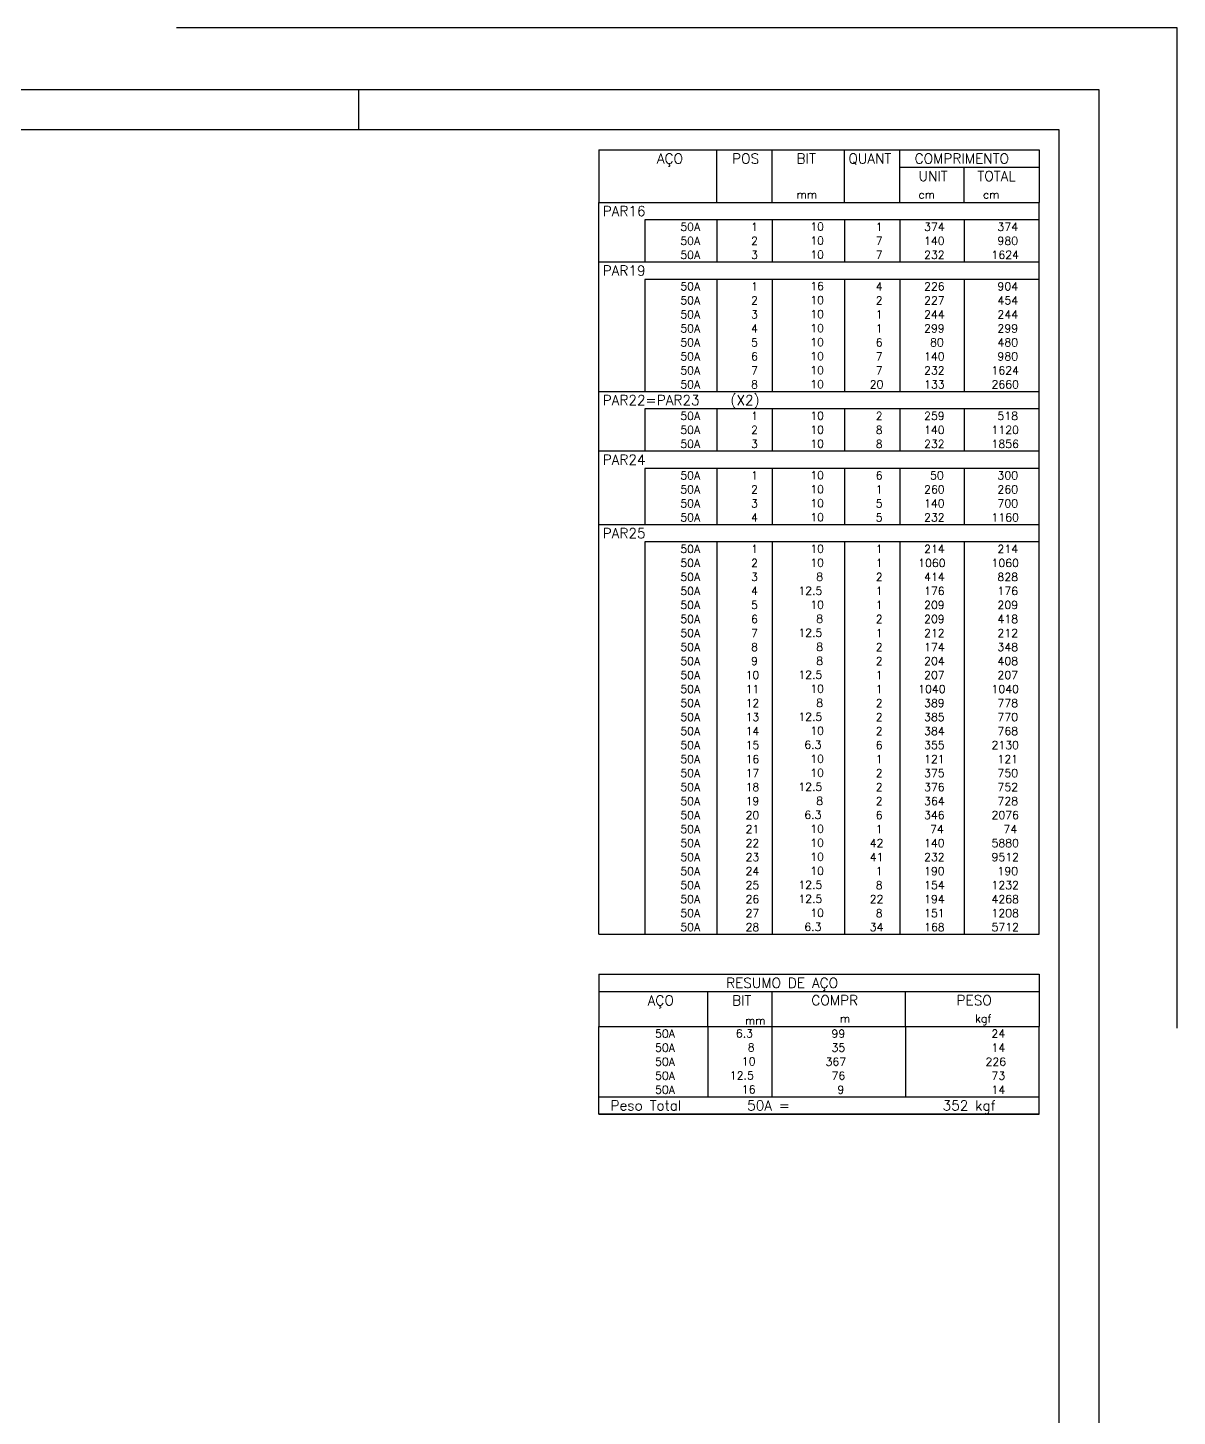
# Model space of a CAD drawing. Extents: x -2 to 121, y -2 to 61.
# Drawn here: x 92.13 to 120.85, y 26.25 to 60.95 of the extents above; entities that cross this region are included whole.
import ezdxf

# ---------------------------------------------------------------- set-up
doc = ezdxf.new("R2010")
doc.units = 0
doc.header["$MEASUREMENT"] = 0
doc.linetypes.add('HIDDEN', pattern=[0.375, 0.25, -0.125])
doc.layers.get('Defpoints').update_dxf_attribs({"linetype": 'CONTINUOUS'})
doc.layers.add('ARQ_FOLHA', color=7, linetype='CONTINUOUS')
doc.layers.add('PENA_02', color=2, linetype='CONTINUOUS')
doc.styles.get("Standard").update_dxf_attribs({"font": 'ROMANS.SHX'})

msp = doc.modelspace()

# ---------------------------------------------------------------- linework, layer by layer
at = {"layer": 'ARQ_FOLHA', "color": 1}
msp.add_line((100.4, 58.400001), (100.4, 59.400001), dxfattribs=at)
for points in [[(0, 0.000001), (118.9, 0.000001), (118.9, 59.400001), (0, 59.400001)], [(2.5, 1.000001), (117.9, 1.000001), (117.9, 58.400001), (2.5, 58.400001)]]:
    msp.add_lwpolyline(points, close=True, dxfattribs=at)
at = {"layer": 'Defpoints', "color": 8, "linetype": 'HIDDEN', "ltscale": 100}
msp.add_lwpolyline([(-1.95, 60.950001), (-1.95, -1.549999), (120.85, -1.549999), (120.85, 60.950001)], close=True, dxfattribs=at)
at = {"layer": 'PENA_02', "linetype": 'Continuous'}
for p, q in [((106.4, 57.900002), (106.4, 56.587502)), ((106.4, 57.900002), (117.4, 57.900002)), ((109.35, 56.587502), (109.35, 57.900002)), ((110.73, 56.587502), (110.73, 57.900002)), ((112.54, 56.587502), (112.54, 57.900002)), ((113.92, 56.587502), (113.92, 57.900002)), ((117.4, 57.900002), (117.4, 56.587502)), ((113.92, 57.462502), (117.4, 57.462502)), ((115.53, 56.587502), (115.53, 57.462502)), ((106.4, 56.587502), (117.4, 56.587502)), ((106.4, 56.150002), (106.4, 56.587502)), ((106.4, 56.587502), (117.4, 56.587502)), ((117.4, 56.150002), (117.4, 56.587502)), ((106.4, 55.800003), (106.4, 56.150002)), ((117.4, 56.150002), (107.55, 56.150002)), ((107.55, 56.150002), (107.55, 55.800003)), ((109.35, 56.150002), (109.35, 55.800003)), ((110.73, 56.150002), (110.73, 55.800003)), ((112.54, 56.150002), (112.54, 55.800003)), ((113.92, 56.150002), (113.92, 55.800003)), ((115.53, 56.150002), (115.53, 55.800003)), ((117.4, 55.800003), (117.4, 56.150002)), ((106.4, 55.450003), (106.4, 55.800003)), ((107.55, 55.800003), (107.55, 55.450003)), ((109.35, 55.800003), (109.35, 55.450003)), ((110.73, 55.800003), (110.73, 55.450003)), ((112.54, 55.800003), (112.54, 55.450003)), ((113.92, 55.800003), (113.92, 55.450003)), ((115.53, 55.800003), (115.53, 55.450003)), ((117.4, 55.450003), (117.4, 55.800003)), ((106.4, 55.100003), (106.4, 55.450003)), ((107.55, 55.450003), (107.55, 55.100003)), ((109.35, 55.450003), (109.35, 55.100003)), ((110.73, 55.450003), (110.73, 55.100003)), ((112.54, 55.450003), (112.54, 55.100003)), ((113.92, 55.450003), (113.92, 55.100003)), ((115.53, 55.450003), (115.53, 55.100003)), ((117.4, 55.100003), (117.4, 55.450003)), ((106.4, 54.662503), (106.4, 55.100003)), ((106.4, 55.100003), (117.4, 55.100003)), ((117.4, 54.662503), (117.4, 55.100003)), ((106.4, 54.312503), (106.4, 54.662503)), ((117.4, 54.662503), (107.55, 54.662503)), ((107.55, 54.662503), (107.55, 54.312503)), ((109.35, 54.662503), (109.35, 54.312503)), ((110.73, 54.662503), (110.73, 54.312503)), ((112.54, 54.662503), (112.54, 54.312503)), ((113.92, 54.662503), (113.92, 54.312503)), ((115.53, 54.662503), (115.53, 54.312503)), ((117.4, 54.312503), (117.4, 54.662503)), ((106.4, 53.962503), (106.4, 54.312503)), ((107.55, 54.312503), (107.55, 53.962503)), ((109.35, 54.312503), (109.35, 53.962503)), ((110.73, 54.312503), (110.73, 53.962503)), ((112.54, 54.312503), (112.54, 53.962503)), ((113.92, 54.312503), (113.92, 53.962503)), ((115.53, 54.312503), (115.53, 53.962503)), ((117.4, 53.962503), (117.4, 54.312503)), ((106.4, 53.612503), (106.4, 53.962503)), ((107.55, 53.962503), (107.55, 53.612503)), ((109.35, 53.962503), (109.35, 53.612503)), ((110.73, 53.962503), (110.73, 53.612503)), ((112.54, 53.962503), (112.54, 53.612503)), ((113.92, 53.962503), (113.92, 53.612503)), ((115.53, 53.962503), (115.53, 53.612503)), ((117.4, 53.612503), (117.4, 53.962503)), ((106.4, 53.262503), (106.4, 53.612503)), ((107.55, 53.612503), (107.55, 53.262503)), ((109.35, 53.612503), (109.35, 53.262503)), ((110.73, 53.612503), (110.73, 53.262503)), ((112.54, 53.612503), (112.54, 53.262503)), ((113.92, 53.612503), (113.92, 53.262503)), ((115.53, 53.612503), (115.53, 53.262503)), ((117.4, 53.262503), (117.4, 53.612503)), ((106.4, 52.912503), (106.4, 53.262503)), ((107.55, 53.262503), (107.55, 52.912503)), ((109.35, 53.262503), (109.35, 52.912503)), ((110.73, 53.262503), (110.73, 52.912503)), ((112.54, 53.262503), (112.54, 52.912503)), ((113.92, 53.262503), (113.92, 52.912503)), ((115.53, 53.262503), (115.53, 52.912503)), ((117.4, 52.912503), (117.4, 53.262503)), ((106.4, 52.562503), (106.4, 52.912503)), ((107.55, 52.912503), (107.55, 52.562503)), ((109.35, 52.912503), (109.35, 52.562503)), ((110.73, 52.912503), (110.73, 52.562503)), ((112.54, 52.912503), (112.54, 52.562503)), ((113.92, 52.912503), (113.92, 52.562503)), ((115.53, 52.912503), (115.53, 52.562503)), ((117.4, 52.562503), (117.4, 52.912503)), ((106.4, 52.212503), (106.4, 52.562503)), ((107.55, 52.562503), (107.55, 52.212503)), ((109.35, 52.562503), (109.35, 52.212503)), ((110.73, 52.562503), (110.73, 52.212503)), ((112.54, 52.562503), (112.54, 52.212503)), ((113.92, 52.562503), (113.92, 52.212503)), ((115.53, 52.562503), (115.53, 52.212503)), ((117.4, 52.212503), (117.4, 52.562503)), ((106.4, 51.862504), (106.4, 52.212503)), ((107.55, 52.212503), (107.55, 51.862504)), ((109.35, 52.212503), (109.35, 51.862504)), ((110.73, 52.212503), (110.73, 51.862504)), ((112.54, 52.212503), (112.54, 51.862504)), ((113.92, 52.212503), (113.92, 51.862504)), ((115.53, 52.212503), (115.53, 51.862504)), ((117.4, 51.862504), (117.4, 52.212503)), ((106.4, 51.425004), (106.4, 51.862504)), ((106.4, 51.862504), (117.4, 51.862504)), ((117.4, 51.425004), (117.4, 51.862504)), ((106.4, 51.075004), (106.4, 51.425004)), ((117.4, 51.425004), (107.55, 51.425004)), ((107.55, 51.425004), (107.55, 51.075004)), ((109.35, 51.425004), (109.35, 51.075004)), ((110.73, 51.425004), (110.73, 51.075004)), ((112.54, 51.425004), (112.54, 51.075004)), ((113.92, 51.425004), (113.92, 51.075004)), ((115.53, 51.425004), (115.53, 51.075004)), ((117.4, 51.075004), (117.4, 51.425004)), ((106.4, 50.725004), (106.4, 51.075004)), ((107.55, 51.075004), (107.55, 50.725004)), ((109.35, 51.075004), (109.35, 50.725004)), ((110.73, 51.075004), (110.73, 50.725004)), ((112.54, 51.075004), (112.54, 50.725004)), ((113.92, 51.075004), (113.92, 50.725004)), ((115.53, 51.075004), (115.53, 50.725004)), ((117.4, 50.725004), (117.4, 51.075004)), ((106.4, 50.375004), (106.4, 50.725004)), ((107.55, 50.725004), (107.55, 50.375004)), ((109.35, 50.725004), (109.35, 50.375004)), ((110.73, 50.725004), (110.73, 50.375004)), ((112.54, 50.725004), (112.54, 50.375004)), ((113.92, 50.725004), (113.92, 50.375004)), ((115.53, 50.725004), (115.53, 50.375004)), ((117.4, 50.375004), (117.4, 50.725004)), ((106.4, 49.937504), (106.4, 50.375004)), ((106.4, 50.375004), (117.4, 50.375004)), ((117.4, 49.937504), (117.4, 50.375004)), ((106.4, 49.587504), (106.4, 49.937504)), ((117.4, 49.937504), (107.55, 49.937504)), ((107.55, 49.937504), (107.55, 49.587504)), ((109.35, 49.937504), (109.35, 49.587504)), ((110.73, 49.937504), (110.73, 49.587504)), ((112.54, 49.937504), (112.54, 49.587504)), ((113.92, 49.937504), (113.92, 49.587504)), ((115.53, 49.937504), (115.53, 49.587504)), ((117.4, 49.587504), (117.4, 49.937504)), ((106.4, 49.237504), (106.4, 49.587504)), ((107.55, 49.587504), (107.55, 49.237504)), ((109.35, 49.587504), (109.35, 49.237504)), ((110.73, 49.587504), (110.73, 49.237504)), ((112.54, 49.587504), (112.54, 49.237504)), ((113.92, 49.587504), (113.92, 49.237504)), ((115.53, 49.587504), (115.53, 49.237504)), ((117.4, 49.237504), (117.4, 49.587504)), ((106.4, 48.887504), (106.4, 49.237504)), ((107.55, 49.237504), (107.55, 48.887504)), ((109.35, 49.237504), (109.35, 48.887504)), ((110.73, 49.237504), (110.73, 48.887504)), ((112.54, 49.237504), (112.54, 48.887504)), ((113.92, 49.237504), (113.92, 48.887504)), ((115.53, 49.237504), (115.53, 48.887504)), ((117.4, 48.887504), (117.4, 49.237504)), ((106.4, 48.537504), (106.4, 48.887504)), ((107.55, 48.887504), (107.55, 48.537504)), ((109.35, 48.887504), (109.35, 48.537504)), ((110.73, 48.887504), (110.73, 48.537504)), ((112.54, 48.887504), (112.54, 48.537504)), ((113.92, 48.887504), (113.92, 48.537504)), ((115.53, 48.887504), (115.53, 48.537504)), ((117.4, 48.537504), (117.4, 48.887504)), ((106.4, 48.100004), (106.4, 48.537504)), ((106.4, 48.537504), (117.4, 48.537504)), ((117.4, 48.100004), (117.4, 48.537504)), ((106.4, 47.750004), (106.4, 48.100004)), ((117.4, 48.100004), (107.55, 48.100004)), ((107.55, 48.100004), (107.55, 47.750004)), ((109.35, 48.100004), (109.35, 47.750004)), ((110.73, 48.100004), (110.73, 47.750004)), ((112.54, 48.100004), (112.54, 47.750004)), ((113.92, 48.100004), (113.92, 47.750004)), ((115.53, 48.100004), (115.53, 47.750004)), ((117.4, 47.750004), (117.4, 48.100004)), ((106.4, 47.400004), (106.4, 47.750004)), ((107.55, 47.750004), (107.55, 47.400004)), ((109.35, 47.750004), (109.35, 47.400004)), ((110.73, 47.750004), (110.73, 47.400004)), ((112.54, 47.750004), (112.54, 47.400004)), ((113.92, 47.750004), (113.92, 47.400004)), ((115.53, 47.750004), (115.53, 47.400004)), ((117.4, 47.400004), (117.4, 47.750004)), ((106.4, 47.050004), (106.4, 47.400004)), ((107.55, 47.400004), (107.55, 47.050004)), ((109.35, 47.400004), (109.35, 47.050004)), ((110.73, 47.400004), (110.73, 47.050004)), ((112.54, 47.400004), (112.54, 47.050004)), ((113.92, 47.400004), (113.92, 47.050004)), ((115.53, 47.400004), (115.53, 47.050004)), ((117.4, 47.050004), (117.4, 47.400004)), ((106.4, 46.700005), (106.4, 47.050004)), ((107.55, 47.050004), (107.55, 46.700005)), ((109.35, 47.050004), (109.35, 46.700005)), ((110.73, 47.050004), (110.73, 46.700005)), ((112.54, 47.050004), (112.54, 46.700005)), ((113.92, 47.050004), (113.92, 46.700005)), ((115.53, 47.050004), (115.53, 46.700005)), ((117.4, 46.700005), (117.4, 47.050004)), ((106.4, 46.350005), (106.4, 46.700005)), ((107.55, 46.700005), (107.55, 46.350005)), ((109.35, 46.700005), (109.35, 46.350005)), ((110.73, 46.700005), (110.73, 46.350005)), ((112.54, 46.700005), (112.54, 46.350005)), ((113.92, 46.700005), (113.92, 46.350005)), ((115.53, 46.700005), (115.53, 46.350005)), ((117.4, 46.350005), (117.4, 46.700005)), ((106.4, 46.000005), (106.4, 46.350005)), ((107.55, 46.350005), (107.55, 46.000005)), ((109.35, 46.350005), (109.35, 46.000005)), ((110.73, 46.350005), (110.73, 46.000005)), ((112.54, 46.350005), (112.54, 46.000005)), ((113.92, 46.350005), (113.92, 46.000005)), ((115.53, 46.350005), (115.53, 46.000005)), ((117.4, 46.000005), (117.4, 46.350005)), ((106.4, 45.650005), (106.4, 46.000005)), ((107.55, 46.000005), (107.55, 45.650005)), ((109.35, 46.000005), (109.35, 45.650005)), ((110.73, 46.000005), (110.73, 45.650005)), ((112.54, 46.000005), (112.54, 45.650005)), ((113.92, 46.000005), (113.92, 45.650005)), ((115.53, 46.000005), (115.53, 45.650005)), ((117.4, 45.650005), (117.4, 46.000005)), ((106.4, 45.300005), (106.4, 45.650005)), ((107.55, 45.650005), (107.55, 45.300005)), ((109.35, 45.650005), (109.35, 45.300005)), ((110.73, 45.650005), (110.73, 45.300005)), ((112.54, 45.650005), (112.54, 45.300005)), ((113.92, 45.650005), (113.92, 45.300005)), ((115.53, 45.650005), (115.53, 45.300005)), ((117.4, 45.300005), (117.4, 45.650005)), ((106.4, 44.950005), (106.4, 45.300005)), ((107.55, 45.300005), (107.55, 44.950005)), ((109.35, 45.300005), (109.35, 44.950005)), ((110.73, 45.300005), (110.73, 44.950005)), ((112.54, 45.300005), (112.54, 44.950005)), ((113.92, 45.300005), (113.92, 44.950005)), ((115.53, 45.300005), (115.53, 44.950005)), ((117.4, 44.950005), (117.4, 45.300005)), ((106.4, 44.600005), (106.4, 44.950005)), ((107.55, 44.950005), (107.55, 44.600005)), ((109.35, 44.950005), (109.35, 44.600005)), ((110.73, 44.950005), (110.73, 44.600005)), ((112.54, 44.950005), (112.54, 44.600005)), ((113.92, 44.950005), (113.92, 44.600005)), ((115.53, 44.950005), (115.53, 44.600005)), ((117.4, 44.600005), (117.4, 44.950005)), ((106.4, 44.250005), (106.4, 44.600005)), ((107.55, 44.600005), (107.55, 44.250005)), ((109.35, 44.600005), (109.35, 44.250005)), ((110.73, 44.600005), (110.73, 44.250005)), ((112.54, 44.600005), (112.54, 44.250005)), ((113.92, 44.600005), (113.92, 44.250005)), ((115.53, 44.600005), (115.53, 44.250005)), ((117.4, 44.250005), (117.4, 44.600005)), ((106.4, 43.900005), (106.4, 44.250005)), ((107.55, 44.250005), (107.55, 43.900005)), ((109.35, 44.250005), (109.35, 43.900005)), ((110.73, 44.250005), (110.73, 43.900005)), ((112.54, 44.250005), (112.54, 43.900005)), ((113.92, 44.250005), (113.92, 43.900005)), ((115.53, 44.250005), (115.53, 43.900005)), ((117.4, 43.900005), (117.4, 44.250005)), ((106.4, 43.550005), (106.4, 43.900005)), ((107.55, 43.900005), (107.55, 43.550005)), ((109.35, 43.900005), (109.35, 43.550005)), ((110.73, 43.900005), (110.73, 43.550005)), ((112.54, 43.900005), (112.54, 43.550005)), ((113.92, 43.900005), (113.92, 43.550005)), ((115.53, 43.900005), (115.53, 43.550005)), ((117.4, 43.550005), (117.4, 43.900005)), ((106.4, 43.200006), (106.4, 43.550005)), ((107.55, 43.550005), (107.55, 43.200006)), ((109.35, 43.550005), (109.35, 43.200006)), ((110.73, 43.550005), (110.73, 43.200006)), ((112.54, 43.550005), (112.54, 43.200006)), ((113.92, 43.550005), (113.92, 43.200006)), ((115.53, 43.550005), (115.53, 43.200006)), ((117.4, 43.200006), (117.4, 43.550005)), ((106.4, 42.850006), (106.4, 43.200006)), ((107.55, 43.200006), (107.55, 42.850006)), ((109.35, 43.200006), (109.35, 42.850006)), ((110.73, 43.200006), (110.73, 42.850006)), ((112.54, 43.200006), (112.54, 42.850006)), ((113.92, 43.200006), (113.92, 42.850006)), ((115.53, 43.200006), (115.53, 42.850006)), ((117.4, 42.850006), (117.4, 43.200006)), ((106.4, 42.500006), (106.4, 42.850006)), ((107.55, 42.850006), (107.55, 42.500006)), ((109.35, 42.850006), (109.35, 42.500006)), ((110.73, 42.850006), (110.73, 42.500006)), ((112.54, 42.850006), (112.54, 42.500006)), ((113.92, 42.850006), (113.92, 42.500006)), ((115.53, 42.850006), (115.53, 42.500006)), ((117.4, 42.500006), (117.4, 42.850006)), ((106.4, 42.150006), (106.4, 42.500006)), ((107.55, 42.500006), (107.55, 42.150006)), ((109.35, 42.500006), (109.35, 42.150006)), ((110.73, 42.500006), (110.73, 42.150006)), ((112.54, 42.500006), (112.54, 42.150006)), ((113.92, 42.500006), (113.92, 42.150006)), ((115.53, 42.500006), (115.53, 42.150006)), ((117.4, 42.150006), (117.4, 42.500006)), ((106.4, 41.800006), (106.4, 42.150006)), ((107.55, 42.150006), (107.55, 41.800006)), ((109.35, 42.150006), (109.35, 41.800006)), ((110.73, 42.150006), (110.73, 41.800006)), ((112.54, 42.150006), (112.54, 41.800006)), ((113.92, 42.150006), (113.92, 41.800006)), ((115.53, 42.150006), (115.53, 41.800006)), ((117.4, 41.800006), (117.4, 42.150006)), ((106.4, 41.450006), (106.4, 41.800006)), ((107.55, 41.800006), (107.55, 41.450006)), ((109.35, 41.800006), (109.35, 41.450006)), ((110.73, 41.800006), (110.73, 41.450006)), ((112.54, 41.800006), (112.54, 41.450006)), ((113.92, 41.800006), (113.92, 41.450006)), ((115.53, 41.800006), (115.53, 41.450006)), ((117.4, 41.450006), (117.4, 41.800006)), ((106.4, 41.100006), (106.4, 41.450006)), ((107.55, 41.450006), (107.55, 41.100006)), ((109.35, 41.450006), (109.35, 41.100006)), ((110.73, 41.450006), (110.73, 41.100006)), ((112.54, 41.450006), (112.54, 41.100006)), ((113.92, 41.450006), (113.92, 41.100006)), ((115.53, 41.450006), (115.53, 41.100006)), ((117.4, 41.100006), (117.4, 41.450006)), ((106.4, 40.750006), (106.4, 41.100006)), ((107.55, 41.100006), (107.55, 40.750006)), ((109.35, 41.100006), (109.35, 40.750006)), ((110.73, 41.100006), (110.73, 40.750006)), ((112.54, 41.100006), (112.54, 40.750006)), ((113.92, 41.100006), (113.92, 40.750006)), ((115.53, 41.100006), (115.53, 40.750006)), ((117.4, 40.750006), (117.4, 41.100006)), ((106.4, 40.400006), (106.4, 40.750006)), ((107.55, 40.750006), (107.55, 40.400006)), ((109.35, 40.750006), (109.35, 40.400006)), ((110.73, 40.750006), (110.73, 40.400006)), ((112.54, 40.750006), (112.54, 40.400006)), ((113.92, 40.750006), (113.92, 40.400006)), ((115.53, 40.750006), (115.53, 40.400006)), ((117.4, 40.400006), (117.4, 40.750006)), ((106.4, 40.050006), (106.4, 40.400006)), ((107.55, 40.400006), (107.55, 40.050006)), ((109.35, 40.400006), (109.35, 40.050006)), ((110.73, 40.400006), (110.73, 40.050006)), ((112.54, 40.400006), (112.54, 40.050006)), ((113.92, 40.400006), (113.92, 40.050006)), ((115.53, 40.400006), (115.53, 40.050006)), ((117.4, 40.050006), (117.4, 40.400006)), ((106.4, 39.700006), (106.4, 40.050006)), ((107.55, 40.050006), (107.55, 39.700006)), ((109.35, 40.050006), (109.35, 39.700006)), ((110.73, 40.050006), (110.73, 39.700006)), ((112.54, 40.050006), (112.54, 39.700006)), ((113.92, 40.050006), (113.92, 39.700006)), ((115.53, 40.050006), (115.53, 39.700006)), ((117.4, 39.700006), (117.4, 40.050006)), ((106.4, 39.350007), (106.4, 39.700006)), ((107.55, 39.700006), (107.55, 39.350007)), ((109.35, 39.700006), (109.35, 39.350007)), ((110.73, 39.700006), (110.73, 39.350007)), ((112.54, 39.700006), (112.54, 39.350007)), ((113.92, 39.700006), (113.92, 39.350007)), ((115.53, 39.700006), (115.53, 39.350007)), ((117.4, 39.350007), (117.4, 39.700006)), ((106.4, 39.000007), (106.4, 39.350007)), ((107.55, 39.350007), (107.55, 39.000007)), ((109.35, 39.350007), (109.35, 39.000007)), ((110.73, 39.350007), (110.73, 39.000007)), ((112.54, 39.350007), (112.54, 39.000007)), ((113.92, 39.350007), (113.92, 39.000007)), ((115.53, 39.350007), (115.53, 39.000007)), ((117.4, 39.000007), (117.4, 39.350007)), ((106.4, 38.650007), (106.4, 39.000007)), ((107.55, 39.000007), (107.55, 38.650007)), ((109.35, 39.000007), (109.35, 38.650007)), ((110.73, 39.000007), (110.73, 38.650007)), ((112.54, 39.000007), (112.54, 38.650007)), ((113.92, 39.000007), (113.92, 38.650007)), ((115.53, 39.000007), (115.53, 38.650007)), ((117.4, 38.650007), (117.4, 39.000007)), ((106.4, 38.300007), (106.4, 38.650007)), ((107.55, 38.650007), (107.55, 38.300007)), ((109.35, 38.650007), (109.35, 38.300007)), ((110.73, 38.650007), (110.73, 38.300007)), ((112.54, 38.650007), (112.54, 38.300007)), ((113.92, 38.650007), (113.92, 38.300007)), ((115.53, 38.650007), (115.53, 38.300007)), ((117.4, 38.300007), (117.4, 38.650007)), ((106.4, 38.300007), (117.4, 38.300007)), ((106.4, 37.300007), (106.4, 35.987507)), ((106.4, 37.300007), (117.4, 37.300007)), ((117.4, 37.300007), (117.4, 35.987507)), ((106.4, 36.862507), (117.4, 36.862507)), ((109.12, 35.987507), (109.12, 36.862507)), ((110.73, 35.987507), (110.73, 36.862507)), ((114.065, 35.987507), (114.065, 36.862507)), ((106.4, 35.987507), (117.4, 35.987507)), ((106.4, 35.637506), (106.4, 35.987507)), ((109.12, 35.987507), (109.12, 35.637507)), ((110.73, 35.637506), (110.73, 35.987507)), ((114.065, 35.987507), (114.065, 35.637506)), ((117.4, 35.637506), (117.4, 35.987507)), ((106.4, 35.287506), (106.4, 35.637506)), ((109.12, 35.637506), (109.12, 35.287507)), ((110.73, 35.287506), (110.73, 35.637506)), ((114.065, 35.637506), (114.065, 35.287506)), ((117.4, 35.287506), (117.4, 35.637506)), ((106.4, 34.937506), (106.4, 35.287506)), ((109.12, 35.287506), (109.12, 34.937506)), ((110.73, 34.937506), (110.73, 35.287506)), ((114.065, 35.287506), (114.065, 34.937506)), ((117.4, 34.937506), (117.4, 35.287506)), ((106.4, 34.587505), (106.4, 34.937506)), ((109.12, 34.937506), (109.12, 34.587506)), ((110.73, 34.587505), (110.73, 34.937506)), ((114.065, 34.937506), (114.065, 34.587505)), ((117.4, 34.587505), (117.4, 34.937506)), ((106.4, 34.237505), (106.4, 34.587505)), ((109.12, 34.587505), (109.12, 34.237505)), ((110.73, 34.237505), (110.73, 34.587505)), ((114.065, 34.587505), (114.065, 34.237505)), ((117.4, 34.237505), (117.4, 34.587505)), ((106.4, 34.237505), (117.4, 34.237505)), ((106.4, 33.800005), (106.4, 34.237505)), ((106.4, 34.237505), (117.4, 34.237505)), ((117.4, 33.800005), (117.4, 34.237505)), ((117.4, 33.800005), (106.4, 33.800005)), ((106.4, 33.800005), (117.4, 33.800005))]:
    msp.add_line(p, q, dxfattribs=at)

# ---------------------------------------------------------------- texts
for s, height, p in [('AÇO', 0.25, (107.84958, 57.556252)), ('POS', 0.25, (109.73, 57.556252)), ('BIT', 0.25, (111.34, 57.556252)), ('QUANT', 0.25, (112.636489, 57.556252)), ('COMPRIMENTO', 0.25, (114.289469, 57.556252)), ('UNIT', 0.25, (114.386854, 57.118752)), ('TOTAL', 0.25, (115.859307, 57.118752)), ('mm', 0.2, (111.34, 56.681252)), ('cm', 0.2, (114.386854, 56.681252)), ('cm', 0.2, (115.996854, 56.681252)), ('PAR16', 0.25, (106.495798, 56.243752)), ('     50A', 0.2, (107.689661, 55.875002)), ('  1', 0.2, (109.93, 55.875002)), ('     10', 0.2, (110.936543, 55.881046)), ('    1', 0.2, (112.72, 55.875002)), ('    374', 0.2, (113.93, 55.875002)), ('    374', 0.2, (115.763622, 55.875002)), ('     50A', 0.2, (107.689661, 55.525002)), ('  2', 0.2, (109.93, 55.525002)), ('     10', 0.2, (110.936543, 55.531046)), ('    7', 0.2, (112.72, 55.525002)), ('    140', 0.2, (113.93, 55.525002)), ('    980', 0.2, (115.763622, 55.525002)), ('     50A', 0.2, (107.689661, 55.175003)), ('  3', 0.2, (109.93, 55.175003)), ('     10', 0.2, (110.936543, 55.181046)), ('    7', 0.2, (112.72, 55.175003)), ('    232', 0.2, (113.93, 55.175003)), ('   1624', 0.2, (115.763622, 55.175003)), ('PAR19', 0.25, (106.495798, 54.756253)), ('     50A', 0.2, (107.689661, 54.387503)), ('  1', 0.2, (109.93, 54.387503)), ('     16', 0.2, (110.936543, 54.393547)), ('    4', 0.2, (112.72, 54.387503)), ('    226', 0.2, (113.93, 54.387503)), ('    904', 0.2, (115.763622, 54.387503)), ('     50A', 0.2, (107.689661, 54.037503)), ('  2', 0.2, (109.93, 54.037503)), ('     10', 0.2, (110.936543, 54.043547)), ('    2', 0.2, (112.72, 54.037503)), ('    227', 0.2, (113.93, 54.037503)), ('    454', 0.2, (115.763622, 54.037503)), ('     50A', 0.2, (107.689661, 53.687503)), ('  3', 0.2, (109.93, 53.687503)), ('     10', 0.2, (110.936543, 53.693547)), ('    1', 0.2, (112.72, 53.687503)), ('    244', 0.2, (113.93, 53.687503)), ('    244', 0.2, (115.763622, 53.687503)), ('     50A', 0.2, (107.689661, 53.337503)), ('  4', 0.2, (109.93, 53.337503)), ('     10', 0.2, (110.936543, 53.343547)), ('    1', 0.2, (112.72, 53.337503)), ('    299', 0.2, (113.93, 53.337503)), ('    299', 0.2, (115.763622, 53.337503)), ('     50A', 0.2, (107.689661, 52.987503)), ('  5', 0.2, (109.93, 52.987503)), ('     10', 0.2, (110.936543, 52.993547)), ('    6', 0.2, (112.72, 52.987503)), ('     80', 0.2, (113.93, 52.987503)), ('    480', 0.2, (115.763622, 52.987503)), ('     50A', 0.2, (107.689661, 52.637503)), ('  6', 0.2, (109.93, 52.637503)), ('     10', 0.2, (110.936543, 52.643547)), ('    7', 0.2, (112.72, 52.637503)), ('    140', 0.2, (113.93, 52.637503)), ('    980', 0.2, (115.763622, 52.637503)), ('     50A', 0.2, (107.689661, 52.287503)), ('  7', 0.2, (109.93, 52.287503)), ('     10', 0.2, (110.936543, 52.293547)), ('    7', 0.2, (112.72, 52.287503)), ('    232', 0.2, (113.93, 52.287503)), ('   1624', 0.2, (115.763622, 52.287503)), ('     50A', 0.2, (107.689661, 51.937503)), ('  8', 0.2, (109.93, 51.937503)), ('     10', 0.2, (110.936543, 51.943547)), ('   20', 0.2, (112.72, 51.937503)), ('    133', 0.2, (113.93, 51.937503)), ('   2660', 0.2, (115.763622, 51.937503)), ('PAR22=PAR23   (X2)', 0.25, (106.495798, 51.518754)), ('     10', 0.2, (110.936543, 51.156047)), ('     50A', 0.2, (107.689661, 51.150003)), ('  1', 0.2, (109.93, 51.150003)), ('     10', 0.2, (110.936543, 50.806047)), ('    2', 0.2, (112.72, 51.150003)), ('    259', 0.2, (113.93, 51.150003)), ('    518', 0.2, (115.763622, 51.150003)), ('     50A', 0.2, (107.689661, 50.800004)), ('  2', 0.2, (109.93, 50.800004)), ('    8', 0.2, (112.72, 50.800004)), ('    140', 0.2, (113.93, 50.800004)), ('   1120', 0.2, (115.763622, 50.800004)), ('     50A', 0.2, (107.689661, 50.450004)), ('  3', 0.2, (109.93, 50.450004)), ('     10', 0.2, (110.936543, 50.456048)), ('    8', 0.2, (112.72, 50.450004)), ('    232', 0.2, (113.93, 50.450004)), ('   1856', 0.2, (115.763622, 50.450004)), ('PAR24', 0.25, (106.495798, 50.031254)), ('     50A', 0.2, (107.689661, 49.662504)), ('  1', 0.2, (109.93, 49.662504)), ('     10', 0.2, (110.936543, 49.668548)), ('    6', 0.2, (112.72, 49.662504)), ('     50', 0.2, (113.93, 49.662504)), ('    300', 0.2, (115.763622, 49.662504)), ('     50A', 0.2, (107.689661, 49.312504)), ('  2', 0.2, (109.93, 49.312504)), ('     10', 0.2, (110.936543, 49.318548)), ('    1', 0.2, (112.72, 49.312504)), ('    260', 0.2, (113.93, 49.312504)), ('    260', 0.2, (115.763622, 49.312504)), ('     50A', 0.2, (107.689661, 48.962504)), ('  3', 0.2, (109.93, 48.962504)), ('     10', 0.2, (110.936543, 48.968548)), ('    5', 0.2, (112.72, 48.962504)), ('    140', 0.2, (113.93, 48.962504)), ('    700', 0.2, (115.763622, 48.962504)), ('     50A', 0.2, (107.689661, 48.612504)), ('  4', 0.2, (109.93, 48.612504)), ('     10', 0.2, (110.936543, 48.618548)), ('    5', 0.2, (112.72, 48.612504)), ('    232', 0.2, (113.93, 48.612504)), ('   1160', 0.2, (115.763622, 48.612504)), ('PAR25', 0.25, (106.495798, 48.193754)), ('     50A', 0.2, (107.689661, 47.825004)), ('  1', 0.2, (109.93, 47.825004)), ('     10', 0.2, (110.936543, 47.831048)), ('    1', 0.2, (112.72, 47.825004)), ('    214', 0.2, (113.93, 47.825004)), ('    214', 0.2, (115.763622, 47.825004)), ('     50A', 0.2, (107.689661, 47.475004)), ('  2', 0.2, (109.93, 47.475004)), ('     10', 0.2, (110.936543, 47.481048)), ('    1', 0.2, (112.72, 47.475004)), ('   1060', 0.2, (113.93, 47.475004)), ('   1060', 0.2, (115.763622, 47.475004)), ('     50A', 0.2, (107.689661, 47.125004)), ('  3', 0.2, (109.93, 47.125004)), ('      8', 0.2, (110.936543, 47.131048)), ('    2', 0.2, (112.72, 47.125004)), ('    414', 0.2, (113.93, 47.125004)), ('    828', 0.2, (115.763622, 47.125004)), ('     50A', 0.2, (107.689661, 46.775004)), ('  4', 0.2, (109.93, 46.775004)), ('   12.5', 0.2, (110.936543, 46.781048)), ('    1', 0.2, (112.72, 46.775004)), ('    176', 0.2, (113.93, 46.775004)), ('    176', 0.2, (115.763622, 46.775004)), ('     50A', 0.2, (107.689661, 46.425004)), ('  5', 0.2, (109.93, 46.425004)), ('     10', 0.2, (110.936543, 46.431048)), ('    1', 0.2, (112.72, 46.425004)), ('    209', 0.2, (113.93, 46.425004)), ('    209', 0.2, (115.763622, 46.425004)), ('     50A', 0.2, (107.689661, 46.075005)), ('  6', 0.2, (109.93, 46.075005)), ('      8', 0.2, (110.936543, 46.081048)), ('    2', 0.2, (112.72, 46.075005)), ('    209', 0.2, (113.93, 46.075005)), ('    418', 0.2, (115.763622, 46.075005)), ('     50A', 0.2, (107.689661, 45.725005)), ('  7', 0.2, (109.93, 45.725005)), ('   12.5', 0.2, (110.936543, 45.731049)), ('    1', 0.2, (112.72, 45.725005)), ('    212', 0.2, (113.93, 45.725005)), ('    212', 0.2, (115.763622, 45.725005)), ('     50A', 0.2, (107.689661, 45.375005)), ('  8', 0.2, (109.93, 45.375005)), ('      8', 0.2, (110.936543, 45.381049)), ('    2', 0.2, (112.72, 45.375005)), ('    174', 0.2, (113.93, 45.375005)), ('    348', 0.2, (115.763622, 45.375005)), ('     50A', 0.2, (107.689661, 45.025005)), ('  9', 0.2, (109.93, 45.025005)), ('      8', 0.2, (110.936543, 45.031049)), ('    2', 0.2, (112.72, 45.025005)), ('    204', 0.2, (113.93, 45.025005)), ('    408', 0.2, (115.763622, 45.025005)), ('     50A', 0.2, (107.689661, 44.675005)), (' 10', 0.2, (109.93, 44.675005)), ('   12.5', 0.2, (110.936543, 44.681049)), ('    1', 0.2, (112.72, 44.675005)), ('    207', 0.2, (113.93, 44.675005)), ('    207', 0.2, (115.763622, 44.675005)), ('     50A', 0.2, (107.689661, 44.325005)), (' 11', 0.2, (109.93, 44.325005)), ('     10', 0.2, (110.936543, 44.331049)), ('    1', 0.2, (112.72, 44.325005)), ('   1040', 0.2, (113.93, 44.325005)), ('   1040', 0.2, (115.763622, 44.325005)), ('     50A', 0.2, (107.689661, 43.975005)), (' 12', 0.2, (109.93, 43.975005)), ('      8', 0.2, (110.936543, 43.981049)), ('    2', 0.2, (112.72, 43.975005)), ('    389', 0.2, (113.93, 43.975005)), ('    778', 0.2, (115.763622, 43.975005)), ('     50A', 0.2, (107.689661, 43.625005)), (' 13', 0.2, (109.93, 43.625005)), ('   12.5', 0.2, (110.936543, 43.631049)), ('    2', 0.2, (112.72, 43.625005)), ('    385', 0.2, (113.93, 43.625005)), ('    770', 0.2, (115.763622, 43.625005)), ('     50A', 0.2, (107.689661, 43.275005)), (' 14', 0.2, (109.93, 43.275005)), ('     10', 0.2, (110.936543, 43.281049)), ('    2', 0.2, (112.72, 43.275005)), ('    384', 0.2, (113.93, 43.275005)), ('    768', 0.2, (115.763622, 43.275005)), ('     50A', 0.2, (107.689661, 42.925005)), (' 15', 0.2, (109.93, 42.925005)), ('    6.3', 0.2, (110.936543, 42.931049)), ('    6', 0.2, (112.72, 42.925005)), ('    355', 0.2, (113.93, 42.925005)), ('   2130', 0.2, (115.763622, 42.925005)), ('     50A', 0.2, (107.689661, 42.575006)), (' 16', 0.2, (109.93, 42.575006)), ('     10', 0.2, (110.936543, 42.581049)), ('    1', 0.2, (112.72, 42.575006)), ('    121', 0.2, (113.93, 42.575006)), ('    121', 0.2, (115.763622, 42.575006)), ('     50A', 0.2, (107.689661, 42.225006)), (' 17', 0.2, (109.93, 42.225006)), ('     10', 0.2, (110.936543, 42.23105)), ('    2', 0.2, (112.72, 42.225006)), ('    375', 0.2, (113.93, 42.225006)), ('    750', 0.2, (115.763622, 42.225006)), ('     50A', 0.2, (107.689661, 41.875006)), (' 18', 0.2, (109.93, 41.875006)), ('   12.5', 0.2, (110.936543, 41.88105)), ('    2', 0.2, (112.72, 41.875006)), ('    376', 0.2, (113.93, 41.875006)), ('    752', 0.2, (115.763622, 41.875006)), ('     50A', 0.2, (107.689661, 41.525006)), (' 19', 0.2, (109.93, 41.525006)), ('      8', 0.2, (110.936543, 41.53105)), ('    2', 0.2, (112.72, 41.525006)), ('    364', 0.2, (113.93, 41.525006)), ('    728', 0.2, (115.763622, 41.525006)), ('     50A', 0.2, (107.689661, 41.175006)), (' 20', 0.2, (109.93, 41.175006)), ('    6.3', 0.2, (110.936543, 41.18105)), ('    6', 0.2, (112.72, 41.175006)), ('    346', 0.2, (113.93, 41.175006)), ('   2076', 0.2, (115.763622, 41.175006)), ('     50A', 0.2, (107.689661, 40.825006)), (' 21', 0.2, (109.93, 40.825006)), ('     10', 0.2, (110.936543, 40.83105)), ('    1', 0.2, (112.72, 40.825006)), ('     74', 0.2, (113.93, 40.825006)), ('     74', 0.2, (115.763622, 40.825006)), ('     50A', 0.2, (107.689661, 40.475006)), (' 22', 0.2, (109.93, 40.475006)), ('     10', 0.2, (110.936543, 40.48105)), ('   42', 0.2, (112.72, 40.475006)), ('    140', 0.2, (113.93, 40.475006)), ('   5880', 0.2, (115.763622, 40.475006)), ('     50A', 0.2, (107.689661, 40.125006)), (' 23', 0.2, (109.93, 40.125006)), ('     10', 0.2, (110.936543, 40.13105)), ('   41', 0.2, (112.72, 40.125006)), ('    232', 0.2, (113.93, 40.125006)), ('   9512', 0.2, (115.763622, 40.125006)), ('     50A', 0.2, (107.689661, 39.775006)), (' 24', 0.2, (109.93, 39.775006)), ('     10', 0.2, (110.936543, 39.78105)), ('    1', 0.2, (112.72, 39.775006)), ('    190', 0.2, (113.93, 39.775006)), ('    190', 0.2, (115.763622, 39.775006)), ('     50A', 0.2, (107.689661, 39.425006)), (' 25', 0.2, (109.93, 39.425006)), ('   12.5', 0.2, (110.936543, 39.43105)), ('    8', 0.2, (112.72, 39.425006)), ('    154', 0.2, (113.93, 39.425006)), ('   1232', 0.2, (115.763622, 39.425006)), ('     50A', 0.2, (107.689661, 39.075006)), (' 26', 0.2, (109.93, 39.075006)), ('   12.5', 0.2, (110.936543, 39.08105)), ('   22', 0.2, (112.72, 39.075006)), ('    194', 0.2, (113.93, 39.075006)), ('   4268', 0.2, (115.763622, 39.075006)), ('     50A', 0.2, (107.689661, 38.725007)), (' 27', 0.2, (109.93, 38.725007)), ('     10', 0.2, (110.936543, 38.73105)), ('    8', 0.2, (112.72, 38.725007)), ('    151', 0.2, (113.93, 38.725007)), ('   1208', 0.2, (115.763622, 38.725007)), ('     50A', 0.2, (107.689661, 38.375007)), (' 28', 0.2, (109.93, 38.375007)), ('    6.3', 0.2, (110.936543, 38.381051)), ('   34', 0.2, (112.72, 38.375007)), ('    168', 0.2, (113.93, 38.375007)), ('   5712', 0.2, (115.763622, 38.375007)), ('RESUMO DE AÇO', 0.25, (109.580497, 36.956257)), ('AÇO', 0.25, (107.61958, 36.518757)), ('BIT', 0.25, (109.73, 36.518757)), ('COMPR', 0.25, (111.708841, 36.522358)), ('PESO', 0.25, (115.33784, 36.522358)), ('mm', 0.2, (110.050798, 36.044655)), ('m', 0.2, (112.422841, 36.091257)), ('kgf', 0.2, (115.80063, 36.091257)), ('     50A', 0.2, (107.059661, 35.712507)), ('    6.3', 0.2, (109.226542, 35.718551)), ('     99', 0.2, (111.467658, 35.712507)), ('      24', 0.2, (115.315265, 35.712507)), ('     50A', 0.2, (107.059661, 35.362506)), ('      8', 0.2, (109.226542, 35.36855)), ('     35', 0.2, (111.467658, 35.362507)), ('      14', 0.2, (115.315265, 35.362507)), ('     50A', 0.2, (107.059661, 35.012506)), ('     10', 0.2, (109.226542, 35.01855)), ('    367', 0.2, (111.467658, 35.012506)), ('     226', 0.2, (115.315265, 35.012506)), ('     50A', 0.2, (107.059661, 34.662506)), ('   12.5', 0.2, (109.226542, 34.66855)), ('     76', 0.2, (111.467658, 34.662506)), ('      73', 0.2, (115.315265, 34.662506)), ('     50A', 0.2, (107.059661, 34.312505)), ('     16', 0.2, (109.226542, 34.318549)), ('      9', 0.2, (111.467658, 34.312506)), ('      14', 0.2, (115.315265, 34.312506)), ('Peso Total        50A =', 0.25, (106.692829, 33.893755)), ('     352 kgf', 0.25, (114.057004, 33.893755))]:
    msp.add_text(s, height=height, dxfattribs=at).set_placement(p)

doc.saveas('drawing.dxf')
